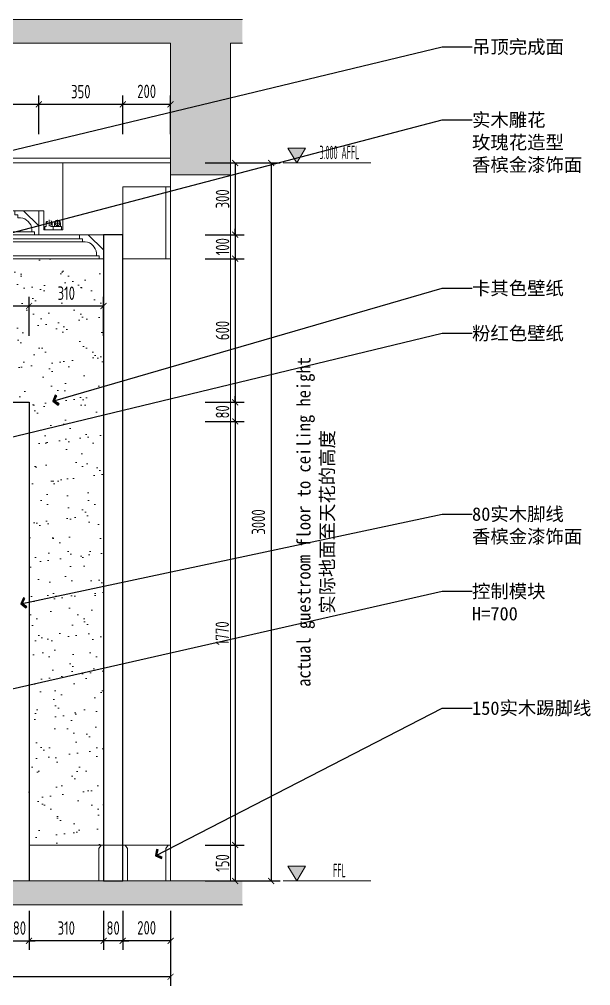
# Model space of a CAD drawing. Header units: millimetres. Extents: x 3162 to 221128, y -144913 to 11496.
# Drawn here: x 209014 to 211401, y -44399 to -40362 of the extents above; entities that cross this region are included whole.
import ezdxf
from ezdxf.enums import TextEntityAlignment as Align

# ---------------------------------------------------------------- set-up
doc = ezdxf.new("R2010")
doc.units = ezdxf.units.MM
doc.header["$LTSCALE"] = 10
doc.linetypes.add('ACAD_ISO03W100', pattern=[30, 12, -18])
doc.linetypes.add('DOTE', pattern=[61.468, 50.8, -5.08, 0.508, -5.08])
doc.layers.get('Defpoints').update_dxf_attribs({"color": 250})
for name, color, linetype, lineweight in [('Contour【轮廓线】', 94, 'Continuous', 0), ('Elevation【立面图库】', 150, 'Continuous', 0), ('FC-Hatch【平面填充】', 250, 'Continuous', 0), ('FC-Refe【标注引线】', 2, 'Continuous', 0), ('FF-Text【平面文字】', 2, 'Continuous', 0), ('Finish【完成面】', 2, 'Continuous', 0), ('Gray【中细线】', 8, 'Continuous', 0), ('RC-dimensions', 44, 'Continuous', 0), ('RC-Lamps【天花灯具】', 2, 'Continuous', 0), ('RC-Modelling【天花造型】', 30, 'Continuous', 0), ('Wall【立面墙】', 252, 'Continuous', 0)]:
    doc.layers.add(name, color=color, linetype=linetype, lineweight=lineweight)
doc.layers.add('WALL_NEW【新建墙体】', color=4, linetype='Continuous')
doc.styles.add('宋体', font='', dxfattribs={"width": 0.8})
doc.styles.add('尺寸标注', font='ARCHS.SHX', dxfattribs={"width": 0.8})
doc.styles.add('文字', font='')
doc.styles.add('标高', font='ARCHS.SHX', dxfattribs={"width": 0.5})
doc.styles.get('宋体').set_extended_font_data('SimSun')
doc.styles.get('文字').set_extended_font_data('SimSun')
doc.dimstyles.new('海龙1：25', dxfattribs={"dimscale": 25, "dimtxt": 2.25, "dimasz": 1, "dimexe": 1.5, "dimexo": 1, "dimgap": 1, "dimtad": 1, "dimdec": 0, "dimrnd": 5, "dimdsep": 46, "dimtxsty": '尺寸标注', "dimblk": 'ARCHTICK', "dimblk1": 'ARCHTICK', "dimblk2": 'ARCHTICK', "dimcen": 1, "dimclrd": 44, "dimclre": 44, "dimclrt": 2, "dimadec": 0, "dimazin": 0, "dimtfac": 1, "dimtdec": 0, "dimtix": 1, "dimtmove": 2, "dimatfit": 3, "dimldrblk": 'hl_arrow2', "dimfxl": 5, "dimfxlon": 1, "dimarcsym": 0})
pattern_1 = [(225, (110819.52, -929.584), (35.35534, -35.35534), []), (230, (110819.52, -929.584), (-71.726018, 6.275218), [7.5, -82.5]), (175, (110819.52, -929.58), (13.87511, -75.21923), [6, -66]), (280.4514, (110813.54, -929.06), (-57.85092, -68.94393), [6.374, -70.1142]), (226.1842, (110819.52, -949.58), (-106.724086, 16.55189), [11.25, -123.75]), (276.6356, (110810.63, -948.2), (-93.46626, -97.41178), [9.56105, -105.1713]), (171.1842, (110819.52, -949.58), (-93.46618, -97.41189), [9, -99]), (201, (110809.52, -944.584), (-59.690703, 40.261893), [7.5, -82.5]), (146, (110809.52, -944.58), (-24.33156, -72.515006), [6, -66]), (251.4514, (110804.546, -941.23), (-84.022234, -32.253037), [6.374, -70.1142]), (217.5, (110819.52, -929.584), (-1.2159855, -33.2893854), [0.5, -65.2, 0.5, -67, 0.5, -66.25]), (187.5, (110819.52, -929.584), (-26.306954, -39.441171), [0.5, -38.2, 0.5, -63.7, 0.5, -25.25]), (147.5, (110841.82, -929.584), (-53.3822436, 2.255487), [0.5, -25, 0.5, -78, 0.5, -103.5]), (137.5, (110851.82, -929.584), (-58.318617, -10.010498), [0.5, -32.5, 0.5, -51.8, 0.5, -73.5])]

# ---------------------------------------------------------------- blocks, each defined once
blk = doc.blocks.new('海龙工具_踢脚线')
blk.add_lwpolyline([(20, 0), (20, 90), (10, 100), (0, 100)])
blk = doc.blocks.new('_ArchTick')
at = {"color": 2, "linetype": 'ByBlock', "const_width": 0.15}
blk.add_lwpolyline([(-0.5, -0.5), (0.5, 0.5)], dxfattribs=at)
blk = doc.blocks.new('*D567')
at = {"layer": 'Defpoints', "color": 0, "transparency": 16777216}
for p in [(209766.4, -40961.6), (209766.4, -41261.6), (209916.4, -41261.6)]:
    blk.add_point(p, dxfattribs=at)
at = {"layer": 'RC-dimensions', "color": 44, "lineweight": -2, "transparency": 16777216}
for p, q in [((209791.4, -40961.6), (209953.9, -40961.6)), ((209916.4, -40961.6), (209916.4, -41261.6)), ((209791.4, -41261.6), (209953.9, -41261.6))]:
    blk.add_line(p, q, dxfattribs=at)
at = {"layer": 'RC-dimensions', "color": 44, "lineweight": -2, "transparency": 16777216, "xscale": 25, "yscale": 25, "zscale": 25}
for p, rotation in [((209916.4, -40961.6), 90), ((209916.4, -41261.6), 270)]:
    blk.add_blockref('_ArchTick', p, dxfattribs=dict(at, rotation=rotation))
at = {"layer": 'RC-dimensions', "color": 2, "transparency": 16777216, "insert": (209863.3, -41111.6), "char_height": 56.25, "attachment_point": 5, "rotation": 90, "style": '尺寸标注'}
blk.add_mtext('300', dxfattribs=at)
blk = doc.blocks.new('hl_arrow2')
at = {"color": 2}
blk.add_line((-0.22, 0), (-1, 0), dxfattribs=at)
blk.add_lwpolyline([(-0.22, 0), (-0.86, -0.69), (-0.65, -0.86), (0, 0), (-0.65, 0.86), (-0.86, 0.69)], close=True, dxfattribs=at)
for points in [[(-0.86, 0.69), (-0.65, 0.86), (-0.22, 0), (0, 0)], [(-0.86, -0.69), (-0.65, -0.86), (-0.22, 0), (0, 0)]]:
    blk.add_solid(points, dxfattribs=at)
blk = doc.blocks.new('*D568')
at = {"layer": 'Defpoints', "color": 0, "transparency": 16777216}
for p in [(209766.4, -43811.6), (209766.4, -43961.6), (209916.4, -43961.6)]:
    blk.add_point(p, dxfattribs=at)
at = {"layer": 'RC-dimensions', "color": 44, "lineweight": -2, "transparency": 16777216}
for p, q in [((209791.4, -43811.6), (209953.9, -43811.6)), ((209916.4, -43811.6), (209916.4, -43961.6)), ((209791.4, -43961.6), (209953.9, -43961.6))]:
    blk.add_line(p, q, dxfattribs=at)
at = {"layer": 'RC-dimensions', "color": 44, "lineweight": -2, "transparency": 16777216, "xscale": 25, "yscale": 25, "zscale": 25}
for p, rotation in [((209916.4, -43811.6), 90), ((209916.4, -43961.6), 270)]:
    blk.add_blockref('_ArchTick', p, dxfattribs=dict(at, rotation=rotation))
at = {"layer": 'RC-dimensions', "color": 2, "transparency": 16777216, "insert": (209863.3, -43886.6), "char_height": 56.25, "attachment_point": 5, "rotation": 90, "style": '尺寸标注'}
blk.add_mtext('150', dxfattribs=at)
blk = doc.blocks.new('*D569')
at = {"layer": 'Defpoints', "color": 0, "transparency": 16777216}
for p in [(209766.4, -40961.6), (209766.4, -43961.6), (210066.4, -43961.6)]:
    blk.add_point(p, dxfattribs=at)
at = {"layer": 'RC-dimensions', "color": 44, "lineweight": -2, "transparency": 16777216}
for p, q in [((209941.4, -40961.6), (210103.9, -40961.6)), ((210066.4, -40961.6), (210066.4, -43961.6)), ((209941.4, -43961.6), (210103.9, -43961.6))]:
    blk.add_line(p, q, dxfattribs=at)
at = {"layer": 'RC-dimensions', "color": 44, "lineweight": -2, "transparency": 16777216, "xscale": 25, "yscale": 25, "zscale": 25}
for p, rotation in [((210066.4, -40961.6), 90), ((210066.4, -43961.6), 270)]:
    blk.add_blockref('_ArchTick', p, dxfattribs=dict(at, rotation=rotation))
at = {"layer": 'RC-dimensions', "color": 2, "transparency": 16777216, "insert": (210013.3, -42461.6), "char_height": 56.25, "attachment_point": 5, "rotation": 90, "style": '尺寸标注'}
blk.add_mtext('3000', dxfattribs=at)
blk = doc.blocks.new('海龍_立面标识')
at = {"style": '宋体', "width": 0.9, "flags": 8}
blk.add_attdef('FLOOR_HEIGHT', text='', height=2.25, rotation=90, dxfattribs=at).set_placement((0, 0), align=Align.CENTER)
at = {"style": '宋体', "flags": 8}
blk.add_attdef('HEIGHT', text='', height=2.25, rotation=90, dxfattribs=at).set_placement((-3.5, 0), align=Align.CENTER)
blk = doc.blocks.new('hl_Elevation-A2')
blk.add_hatch(color=150).paths.add_polyline_path([(3.74, 2.47), (2.27, 0), (0.8, 2.47)])
at = {"color": 150}
blk.add_line((0, 0), (14.67, 0), dxfattribs=at)
blk.add_lwpolyline([(3.74, 2.47), (2.27, 0), (0.8, 2.47)], close=True, dxfattribs=at)
at = {"color": 2, "style": '标高', "width": 0.8, "flags": 8}
blk.add_attdef('HEIGHT', text='', height=2.25, dxfattribs=at).set_placement((9.42, 1.75), align=Align.MIDDLE_CENTER)
blk = doc.blocks.new('*D570')
at = {"layer": 'Defpoints', "color": 0, "transparency": 16777216}
for p in [(209446.4, -44061.6), (209646.4, -44061.6), (209446.4, -44211.6)]:
    blk.add_point(p, dxfattribs=at)
at = {"layer": 'RC-dimensions', "color": 44, "lineweight": -2, "transparency": 16777216}
for p, q in [((209446.4, -44086.6), (209446.4, -44249.1)), ((209646.4, -44086.6), (209646.4, -44249.1)), ((209646.4, -44211.6), (209446.4, -44211.6))]:
    blk.add_line(p, q, dxfattribs=at)
at = {"layer": 'RC-dimensions', "color": 44, "lineweight": -2, "transparency": 16777216, "xscale": 25, "yscale": 25, "zscale": 25, "rotation": 180}
blk.add_blockref('_ArchTick', (209446.4, -44211.6), dxfattribs=at)
at = {"layer": 'RC-dimensions', "color": 44, "lineweight": -2, "transparency": 16777216, "xscale": 25, "yscale": 25, "zscale": 25}
blk.add_blockref('_ArchTick', (209646.4, -44211.6), dxfattribs=at)
at = {"layer": 'RC-dimensions', "color": 2, "transparency": 16777216, "insert": (209546.4, -44157.3), "char_height": 56.25, "attachment_point": 5, "style": '尺寸标注'}
blk.add_mtext('200', dxfattribs=at)
blk = doc.blocks.new('*D571')
at = {"layer": 'Defpoints', "color": 0, "transparency": 16777216}
for p in [(205096.4, -44061.6), (209646.4, -44061.6), (205096.4, -44361.6)]:
    blk.add_point(p, dxfattribs=at)
at = {"layer": 'RC-dimensions', "color": 44, "lineweight": -2, "transparency": 16777216}
for p, q in [((205096.4, -44236.6), (205096.4, -44399.1)), ((209646.4, -44236.6), (209646.4, -44399.1)), ((209646.4, -44361.6), (205096.4, -44361.6))]:
    blk.add_line(p, q, dxfattribs=at)
at = {"layer": 'RC-dimensions', "color": 44, "lineweight": -2, "transparency": 16777216, "xscale": 25, "yscale": 25, "zscale": 25, "rotation": 180}
blk.add_blockref('_ArchTick', (205096.4, -44361.6), dxfattribs=at)
at = {"layer": 'RC-dimensions', "color": 44, "lineweight": -2, "transparency": 16777216, "xscale": 25, "yscale": 25, "zscale": 25}
blk.add_blockref('_ArchTick', (209646.4, -44361.6), dxfattribs=at)
at = {"layer": 'RC-dimensions', "color": 2, "transparency": 16777216, "insert": (207371.4, -44306.1), "char_height": 56.25, "attachment_point": 5, "style": '尺寸标注'}
blk.add_mtext('4550', dxfattribs=at)
blk = doc.blocks.new('海龙_05142971')
at = {"layer": 'Contour【轮廓线】', "color": 8}
blk.add_lwpolyline([(2096, -27), (2096, -38), (2108, -38), (2108, -50), (2126, -50), (2126, -13), (2062, 50), (2026, 50), (2026, 33), (2038, 33), (2038, 21), (2049, 21, -0.370903), (2096, -27)], format="xyb", dxfattribs=at)
at = {"layer": 'RC-Modelling【天花造型】', "color": 8}
for p, q in [((2038, 21), (-2056, 21)), ((2026, 33), (-2044, 33)), ((-2114, -38), (2096, -38))]:
    blk.add_line(p, q, dxfattribs=at)
at = {"layer": 'RC-Modelling【天花造型】'}
blk.add_line((-2126, -50), (2108, -50), dxfattribs=at)
blk = doc.blocks.new('海龙工具_暗藏灯')
at = {"color": 8, "linetype": 'DOTE', "ltscale": 4.56}
for p, q in [((0, 41.7), (0, 15.3)), ((-13.2, 28.5), (13.2, 28.5))]:
    blk.add_line(p, q, dxfattribs=at)
at = {"ltscale": 100}
blk.add_lwpolyline([(-12.5, 13.9), (-12.5, 28.5, -1), (12.5, 28.5), (12.5, 13.9)], format="xyb", dxfattribs=at)
blk.add_lwpolyline([(-17.4, 13.9), (-17.4, 0), (17.4, 0), (17.4, 13.9)], close=True, dxfattribs=at)
blk.add_circle((0, 28.5), 10.4, dxfattribs=at)
blk = doc.blocks.new('海龙工具_暗藏灯[虚]')
at = {"color": 8, "linetype": 'DOTE', "ltscale": 4.56}
for p, q in [((0, 41.7), (0, 15.3)), ((-13.2, 28.5), (13.2, 28.5))]:
    blk.add_line(p, q, dxfattribs=at)
at = {"color": 8, "linetype": 'ACAD_ISO03W100', "ltscale": 0.1}
blk.add_lwpolyline([(-12.5, 13.9), (-12.5, 28.5, -1), (12.5, 28.5), (12.5, 13.9)], format="xyb", dxfattribs=at)
blk.add_lwpolyline([(-17.4, 13.9), (-17.4, 0), (17.4, 0), (17.4, 13.9)], close=True, dxfattribs=at)
blk.add_circle((0, 28.5), 10.4, dxfattribs=at)
blk = doc.blocks.new('D_暗藏灯管')
for name, p in [('海龙工具_暗藏灯[虚]', (-17.4, 0)), ('海龙工具_暗藏灯', (17.4, 0))]:
    blk.add_blockref(name, p)
blk = doc.blocks.new('*D699')
at = {"layer": 'Defpoints', "color": 0, "transparency": 16777216}
for p in [(209446.4, -40716.8), (209446.4, -40866.8), (209646.4, -40866.8)]:
    blk.add_point(p, dxfattribs=at)
at = {"layer": 'RC-dimensions', "color": 44, "lineweight": -2, "transparency": 16777216}
for p, q in [((209446.4, -40841.8), (209446.4, -40679.3)), ((209646.4, -40841.8), (209646.4, -40679.3)), ((209646.4, -40716.8), (209446.4, -40716.8))]:
    blk.add_line(p, q, dxfattribs=at)
at = {"layer": 'RC-dimensions', "color": 44, "lineweight": -2, "transparency": 16777216, "xscale": 25, "yscale": 25, "zscale": 25, "rotation": 180}
blk.add_blockref('_ArchTick', (209446.4, -40716.8), dxfattribs=at)
at = {"layer": 'RC-dimensions', "color": 44, "lineweight": -2, "transparency": 16777216, "xscale": 25, "yscale": 25, "zscale": 25}
blk.add_blockref('_ArchTick', (209646.4, -40716.8), dxfattribs=at)
at = {"layer": 'RC-dimensions', "color": 2, "transparency": 16777216, "insert": (209546.4, -40662.5), "char_height": 56.25, "attachment_point": 5, "style": '尺寸标注'}
blk.add_mtext('200', dxfattribs=at)
blk = doc.blocks.new('*D700')
at = {"layer": 'Defpoints', "color": 0, "transparency": 16777216}
for p in [(209096.4, -40716.8), (209096.4, -40866.8), (209446.4, -40866.8)]:
    blk.add_point(p, dxfattribs=at)
at = {"layer": 'RC-dimensions', "color": 44, "lineweight": -2, "transparency": 16777216}
for p, q in [((209096.4, -40841.8), (209096.4, -40679.3)), ((209446.4, -40841.8), (209446.4, -40679.3)), ((209446.4, -40716.8), (209096.4, -40716.8))]:
    blk.add_line(p, q, dxfattribs=at)
at = {"layer": 'RC-dimensions', "color": 44, "lineweight": -2, "transparency": 16777216, "xscale": 25, "yscale": 25, "zscale": 25, "rotation": 180}
blk.add_blockref('_ArchTick', (209096.4, -40716.8), dxfattribs=at)
at = {"layer": 'RC-dimensions', "color": 44, "lineweight": -2, "transparency": 16777216, "xscale": 25, "yscale": 25, "zscale": 25}
blk.add_blockref('_ArchTick', (209446.4, -40716.8), dxfattribs=at)
at = {"layer": 'RC-dimensions', "color": 2, "transparency": 16777216, "insert": (209271.4, -40663.7), "char_height": 56.25, "attachment_point": 5, "style": '尺寸标注'}
blk.add_mtext('350', dxfattribs=at)
blk = doc.blocks.new('*D701')
at = {"layer": 'Defpoints', "color": 0, "transparency": 16777216}
for p in [(208796.4, -40716.8), (208796.4, -40866.8), (209096.4, -40866.8)]:
    blk.add_point(p, dxfattribs=at)
at = {"layer": 'RC-dimensions', "color": 44, "lineweight": -2, "transparency": 16777216}
for p, q in [((208796.4, -40841.8), (208796.4, -40679.3)), ((209096.4, -40841.8), (209096.4, -40679.3)), ((209096.4, -40716.8), (208796.4, -40716.8))]:
    blk.add_line(p, q, dxfattribs=at)
at = {"layer": 'RC-dimensions', "color": 44, "lineweight": -2, "transparency": 16777216, "xscale": 25, "yscale": 25, "zscale": 25, "rotation": 180}
blk.add_blockref('_ArchTick', (208796.4, -40716.8), dxfattribs=at)
at = {"layer": 'RC-dimensions', "color": 44, "lineweight": -2, "transparency": 16777216, "xscale": 25, "yscale": 25, "zscale": 25}
blk.add_blockref('_ArchTick', (209096.4, -40716.8), dxfattribs=at)
at = {"layer": 'RC-dimensions', "color": 2, "transparency": 16777216, "insert": (208946.4, -40663.7), "char_height": 56.25, "attachment_point": 5, "style": '尺寸标注'}
blk.add_mtext('300', dxfattribs=at)
blk = doc.blocks.new('*D707')
at = {"layer": 'Defpoints', "color": 0, "transparency": 16777216}
for p in [(209055.1, -44061.6), (209366.4, -44061.6), (209055.1, -44211.6)]:
    blk.add_point(p, dxfattribs=at)
at = {"layer": 'RC-dimensions', "color": 44, "lineweight": -2, "transparency": 16777216}
for p, q in [((209055.1, -44086.6), (209055.1, -44249.1)), ((209366.4, -44086.6), (209366.4, -44249.1)), ((209366.4, -44211.6), (209055.1, -44211.6))]:
    blk.add_line(p, q, dxfattribs=at)
at = {"layer": 'RC-dimensions', "color": 44, "lineweight": -2, "transparency": 16777216, "xscale": 25, "yscale": 25, "zscale": 25, "rotation": 180}
blk.add_blockref('_ArchTick', (209055.1, -44211.6), dxfattribs=at)
at = {"layer": 'RC-dimensions', "color": 44, "lineweight": -2, "transparency": 16777216, "xscale": 25, "yscale": 25, "zscale": 25}
blk.add_blockref('_ArchTick', (209366.4, -44211.6), dxfattribs=at)
at = {"layer": 'RC-dimensions', "color": 2, "transparency": 16777216, "insert": (209210.7, -44158.4), "char_height": 56.25, "attachment_point": 5, "style": '尺寸标注'}
blk.add_mtext('310', dxfattribs=at)
blk = doc.blocks.new('*D708')
at = {"layer": 'Defpoints', "color": 0, "transparency": 16777216}
for p in [(209366.4, -44061.6), (209446.4, -44061.6), (209366.4, -44211.6)]:
    blk.add_point(p, dxfattribs=at)
at = {"layer": 'RC-dimensions', "color": 44, "lineweight": -2, "transparency": 16777216}
for p, q in [((209366.4, -44086.6), (209366.4, -44249.1)), ((209446.4, -44086.6), (209446.4, -44249.1)), ((209366.4, -44211.6), (209341.4, -44211.6)), ((209446.4, -44211.6), (209366.4, -44211.6)), ((209446.4, -44211.6), (209471.4, -44211.6))]:
    blk.add_line(p, q, dxfattribs=at)
at = {"layer": 'RC-dimensions', "color": 44, "lineweight": -2, "transparency": 16777216, "xscale": 25, "yscale": 25, "zscale": 25}
blk.add_blockref('_ArchTick', (209366.4, -44211.6), dxfattribs=at)
at = {"layer": 'RC-dimensions', "color": 44, "lineweight": -2, "transparency": 16777216, "xscale": 25, "yscale": 25, "zscale": 25, "rotation": 180}
blk.add_blockref('_ArchTick', (209446.4, -44211.6), dxfattribs=at)
at = {"layer": 'RC-dimensions', "color": 2, "transparency": 16777216, "insert": (209406.4, -44158.4), "char_height": 56.25, "attachment_point": 5, "style": '尺寸标注'}
blk.add_mtext('80', dxfattribs=at)
blk = doc.blocks.new('*D710')
at = {"layer": 'Defpoints', "color": 0, "transparency": 16777216}
for p in [(208975.1, -44061.6), (209055.1, -44061.6), (209055.1, -44211.6)]:
    blk.add_point(p, dxfattribs=at)
at = {"layer": 'RC-dimensions', "color": 44, "lineweight": -2, "transparency": 16777216}
for p, q in [((208975.1, -44086.6), (208975.1, -44249.1)), ((209055.1, -44086.6), (209055.1, -44249.1)), ((208975.1, -44211.6), (208950.1, -44211.6)), ((208975.1, -44211.6), (209055.1, -44211.6)), ((209055.1, -44211.6), (209080.1, -44211.6))]:
    blk.add_line(p, q, dxfattribs=at)
at = {"layer": 'RC-dimensions', "color": 44, "lineweight": -2, "transparency": 16777216, "xscale": 25, "yscale": 25, "zscale": 25}
blk.add_blockref('_ArchTick', (208975.1, -44211.6), dxfattribs=at)
at = {"layer": 'RC-dimensions', "color": 44, "lineweight": -2, "transparency": 16777216, "xscale": 25, "yscale": 25, "zscale": 25, "rotation": 180}
blk.add_blockref('_ArchTick', (209055.1, -44211.6), dxfattribs=at)
at = {"layer": 'RC-dimensions', "color": 2, "transparency": 16777216, "insert": (209015.1, -44158.4), "char_height": 56.25, "attachment_point": 5, "style": '尺寸标注'}
blk.add_mtext('80', dxfattribs=at)
blk = doc.blocks.new('*D713')
at = {"layer": 'Defpoints', "color": 0, "transparency": 16777216}
for p in [(209055.1, -41559), (207781.4, -41709), (209055.1, -41709)]:
    blk.add_point(p, dxfattribs=at)
at = {"layer": 'RC-dimensions', "color": 44, "lineweight": -2, "transparency": 16777216}
for p, q in [((207781.4, -41684), (207781.4, -41521.5)), ((209055.1, -41684), (209055.1, -41521.5)), ((207781.4, -41559), (209055.1, -41559))]:
    blk.add_line(p, q, dxfattribs=at)
at = {"layer": 'RC-dimensions', "color": 44, "lineweight": -2, "transparency": 16777216, "xscale": 25, "yscale": 25, "zscale": 25, "rotation": 180}
blk.add_blockref('_ArchTick', (207781.4, -41559), dxfattribs=at)
at = {"layer": 'RC-dimensions', "color": 44, "lineweight": -2, "transparency": 16777216, "xscale": 25, "yscale": 25, "zscale": 25}
blk.add_blockref('_ArchTick', (209055.1, -41559), dxfattribs=at)
at = {"layer": 'RC-dimensions', "color": 2, "transparency": 16777216, "insert": (208418.2, -41503.5), "char_height": 56.25, "attachment_point": 5, "style": '尺寸标注'}
blk.add_mtext('1275', dxfattribs=at)
blk = doc.blocks.new('*D714')
at = {"layer": 'Defpoints', "color": 0, "transparency": 16777216}
for p in [(209366.4, -41559), (209055.1, -41709), (209366.4, -41709)]:
    blk.add_point(p, dxfattribs=at)
at = {"layer": 'RC-dimensions', "color": 44, "lineweight": -2, "transparency": 16777216}
for p, q in [((209055.1, -41684), (209055.1, -41521.5)), ((209366.4, -41684), (209366.4, -41521.5)), ((209055.1, -41559), (209366.4, -41559))]:
    blk.add_line(p, q, dxfattribs=at)
at = {"layer": 'RC-dimensions', "color": 44, "lineweight": -2, "transparency": 16777216, "xscale": 25, "yscale": 25, "zscale": 25, "rotation": 180}
blk.add_blockref('_ArchTick', (209055.1, -41559), dxfattribs=at)
at = {"layer": 'RC-dimensions', "color": 44, "lineweight": -2, "transparency": 16777216, "xscale": 25, "yscale": 25, "zscale": 25}
blk.add_blockref('_ArchTick', (209366.4, -41559), dxfattribs=at)
at = {"layer": 'RC-dimensions', "color": 2, "transparency": 16777216, "insert": (209210.7, -41505.9), "char_height": 56.25, "attachment_point": 5, "style": '尺寸标注'}
blk.add_mtext('310', dxfattribs=at)
blk = doc.blocks.new('*D721')
at = {"layer": 'Defpoints', "color": 0, "transparency": 16777216}
for p in [(209766.4, -41361.6), (209766.4, -41961.6), (209916.4, -41961.6)]:
    blk.add_point(p, dxfattribs=at)
at = {"layer": 'RC-dimensions', "color": 44, "lineweight": -2, "transparency": 16777216}
for p, q in [((209791.4, -41361.6), (209953.9, -41361.6)), ((209916.4, -41361.6), (209916.4, -41961.6)), ((209791.4, -41961.6), (209953.9, -41961.6))]:
    blk.add_line(p, q, dxfattribs=at)
at = {"layer": 'RC-dimensions', "color": 44, "lineweight": -2, "transparency": 16777216, "xscale": 25, "yscale": 25, "zscale": 25}
for p, rotation in [((209916.4, -41361.6), 90), ((209916.4, -41961.6), 270)]:
    blk.add_blockref('_ArchTick', p, dxfattribs=dict(at, rotation=rotation))
at = {"layer": 'RC-dimensions', "color": 2, "transparency": 16777216, "insert": (209863.3, -41661.6), "char_height": 56.25, "attachment_point": 5, "rotation": 90, "style": '尺寸标注'}
blk.add_mtext('600', dxfattribs=at)
blk = doc.blocks.new('*D722')
at = {"layer": 'Defpoints', "color": 0, "transparency": 16777216}
for p in [(209766.4, -41261.6), (209766.4, -41361.6), (209916.4, -41361.6)]:
    blk.add_point(p, dxfattribs=at)
at = {"layer": 'RC-dimensions', "color": 44, "lineweight": -2, "transparency": 16777216}
for p, q in [((209791.4, -41261.6), (209953.9, -41261.6)), ((209916.4, -41261.6), (209916.4, -41236.6)), ((209916.4, -41261.6), (209916.4, -41361.6)), ((209791.4, -41361.6), (209953.9, -41361.6)), ((209916.4, -41361.6), (209916.4, -41386.6))]:
    blk.add_line(p, q, dxfattribs=at)
at = {"layer": 'RC-dimensions', "color": 44, "lineweight": -2, "transparency": 16777216, "xscale": 25, "yscale": 25, "zscale": 25}
for p, rotation in [((209916.4, -41261.6), 270), ((209916.4, -41361.6), 90)]:
    blk.add_blockref('_ArchTick', p, dxfattribs=dict(at, rotation=rotation))
at = {"layer": 'RC-dimensions', "color": 2, "transparency": 16777216, "insert": (209863.3, -41311.6), "char_height": 56.25, "attachment_point": 5, "rotation": 90, "style": '尺寸标注'}
blk.add_mtext('100', dxfattribs=at)
blk = doc.blocks.new('*D723')
at = {"layer": 'Defpoints', "color": 0, "transparency": 16777216}
for p in [(209766.4, -41961.6), (209766.4, -42041.6), (209916.4, -42041.6)]:
    blk.add_point(p, dxfattribs=at)
at = {"layer": 'RC-dimensions', "color": 44, "lineweight": -2, "transparency": 16777216}
for p, q in [((209916.4, -41961.6), (209916.4, -41936.6)), ((209791.4, -41961.6), (209953.9, -41961.6)), ((209916.4, -41961.6), (209916.4, -42041.6)), ((209791.4, -42041.6), (209953.9, -42041.6)), ((209916.4, -42041.6), (209916.4, -42066.6))]:
    blk.add_line(p, q, dxfattribs=at)
at = {"layer": 'RC-dimensions', "color": 44, "lineweight": -2, "transparency": 16777216, "xscale": 25, "yscale": 25, "zscale": 25}
for p, rotation in [((209916.4, -41961.6), 270), ((209916.4, -42041.6), 90)]:
    blk.add_blockref('_ArchTick', p, dxfattribs=dict(at, rotation=rotation))
at = {"layer": 'RC-dimensions', "color": 2, "transparency": 16777216, "insert": (209863.3, -42001.6), "char_height": 56.25, "attachment_point": 5, "rotation": 90, "style": '尺寸标注'}
blk.add_mtext('80', dxfattribs=at)
blk = doc.blocks.new('*D724')
at = {"layer": 'Defpoints', "color": 0, "transparency": 16777216}
for p in [(209766.4, -42041.6), (209766.4, -43811.6), (209916.4, -43811.6)]:
    blk.add_point(p, dxfattribs=at)
at = {"layer": 'RC-dimensions', "color": 44, "lineweight": -2, "transparency": 16777216}
for p, q in [((209791.4, -42041.6), (209953.9, -42041.6)), ((209916.4, -42041.6), (209916.4, -43811.6)), ((209791.4, -43811.6), (209953.9, -43811.6))]:
    blk.add_line(p, q, dxfattribs=at)
at = {"layer": 'RC-dimensions', "color": 44, "lineweight": -2, "transparency": 16777216, "xscale": 25, "yscale": 25, "zscale": 25}
for p, rotation in [((209916.4, -42041.6), 90), ((209916.4, -43811.6), 270)]:
    blk.add_blockref('_ArchTick', p, dxfattribs=dict(at, rotation=rotation))
at = {"layer": 'RC-dimensions', "color": 2, "transparency": 16777216, "insert": (209862.1, -42926.6), "char_height": 56.25, "attachment_point": 5, "rotation": 90, "style": '尺寸标注'}
blk.add_mtext('1770', dxfattribs=at)

msp = doc.modelspace()

# ---------------------------------------------------------------- hatches: boundary and pattern name
at = {"layer": 'FC-Hatch【平面填充】'}
h = msp.add_hatch(dxfattribs=at)
h.set_pattern_fill('钢筋混凝土', color=256, scale=50, angle=180, style=0, pattern_type=2)
h.set_pattern_definition(pattern_1)
h.paths.add_polyline_path([(204886.4, -40361.6), (209946.4, -40361.6), (209946.4, -40461.6), (209896.4, -40461.6), (209896.4, -41011.6), (209646.4, -41011.6), (209646.4, -40461.6), (205136.4, -40461.6), (205136.4, -41011.6), (204936.4, -41011.6), (204936.4, -40461.6), (204886.4, -40461.6)])
h = msp.add_hatch(dxfattribs=at)
h.set_pattern_fill('AR-SAND', color=256, scale=2.5, style=0)
h.set_pattern_definition([(37.5, (205096.4, -43811.57), (-4, 122.3533), [0, -96.52, 0, -107.95, 0, -103.1875]), (7.5, (205096.4, -43811.57), (112.381, 179.2063), [0, -52.07, 0, -86.995, 0, -33.3375]), (327.5, (205018.3, -43811.57), (197.748, 0.3593), [0, -31.75, 0, -114.3, 0, -149.225]), (317.5, (205018.3, -43811.57), (190.889, 55.7323), [0, -15.875, 0, -74.93, 0, -85.725])])
edge = h.paths.add_edge_path()
edge.add_ellipse((207231.4, -41766.6), major_axis=(-200, 0), ratio=0.5, start_angle=169.6799, end_angle=370.3201, ccw=False)
edge.add_arc((207231.4, -42617.8), 856.2, 50.0338, 76.7148, ccw=False)
edge.add_line((207781.4, -41961.6), (209055.1, -41961.6))
edge.add_line((209055.1, -41961.6), (209055.1, -43811.6))
edge.add_line((209055.1, -43811.6), (209366.4, -43811.6))
edge.add_line((209366.4, -43811.6), (209366.4, -41361.6))
edge.add_line((209366.4, -41361.6), (209348.4, -41361.6))
edge.add_line((209348.4, -41361.6), (205114.4, -41361.6))
edge.add_line((205114.4, -41361.6), (205096.4, -41361.6))
edge.add_line((205096.4, -41361.6), (205096.4, -43811.6))
edge.add_line((205096.4, -43811.6), (205106.4, -43811.6))
edge.add_line((205106.4, -43811.6), (205407.7, -43811.6))
edge.add_line((205407.7, -43811.6), (205407.7, -41961.6))
edge.add_line((205407.7, -41961.6), (206681.4, -41961.6))
edge.add_arc((207231.4, -42617.8), 856.2, 103.2852, 129.9662, ccw=False)
h.paths.add_polyline_path([(205185.5, -41548.1), (205318.6, -41548.1), (205318.6, -41463.7), (205185.5, -41463.7)], flags=24)
h.paths.add_polyline_path([(207155.5, -41548.1), (207307.3, -41548.1), (207307.3, -41463.7), (207155.5, -41463.7)], flags=24)
h.paths.add_polyline_path([(208332.9, -41548.1), (208503.6, -41548.1), (208503.6, -41459), (208332.9, -41459)], flags=24)
h.paths.add_polyline_path([(209144.2, -41548.1), (209277.3, -41548.1), (209277.3, -41463.7), (209144.2, -41463.7)], flags=24)
h.paths.add_polyline_path([(205959.2, -41548.1), (206129.9, -41548.1), (206129.9, -41459), (205959.2, -41459)], flags=24)
h.paths.add_polyline_path([(206371.5, -41938.4), (206371.5, -41784.7), (206284.8, -41784.7), (206284.8, -41938.4)], flags=24)
h = msp.add_hatch(dxfattribs=at)
h.set_pattern_fill('钢筋混凝土', color=256, scale=50, angle=180, style=0, pattern_type=2)
h.set_pattern_definition(pattern_1)
h.paths.add_polyline_path([(204926.4, -44061.6), (204926.4, -43961.6), (209946.4, -43961.6), (209946.4, -44061.6)])

# ---------------------------------------------------------------- linework, layer by layer
at = {"layer": 'Contour【轮廓线】'}
msp.add_line((209055.1, -43811.6), (209646.4, -43811.6), dxfattribs=at)
at = {"layer": 'Contour【轮廓线】', "color": 8}
for points in [[(209066.4, -41238.6), (209066.4, -41249.6), (209078.4, -41249.6), (209078.4, -41261.6), (209096.4, -41261.6), (209096.4, -41224.6), (209032.4, -41161.6), (208996.4, -41161.6), (208996.4, -41178.6), (209008.4, -41178.6), (209008.4, -41190.6), (209019.4, -41190.6, -0.370903), (209066.4, -41238.6)], [(209336.4, -41338.6), (209336.4, -41349.6), (209348.4, -41349.6), (209348.4, -41361.6), (209366.4, -41361.6), (209366.4, -41324.6), (209302.4, -41261.6), (209266.4, -41261.6), (209266.4, -41278.6), (209278.4, -41278.6), (209278.4, -41290.6), (209289.4, -41290.6, -0.370903), (209336.4, -41338.6)]]:
    msp.add_lwpolyline(points, format="xyb", dxfattribs=at)
at = {"layer": 'Finish【完成面】'}
for p, q in [((209646.4, -40961.6), (205096.4, -40961.6)), ((209646.4, -40961.6), (209646.4, -43961.6)), ((205096.4, -43961.6), (209646.4, -43961.6))]:
    msp.add_line(p, q, dxfattribs=at)
at = {"layer": 'Gray【中细线】'}
msp.add_line((209646.4, -40941.6), (205096.4, -40941.6), dxfattribs=at)
at = {"layer": 'RC-Modelling【天花造型】'}
for p, q in [((205426.4, -41161.6), (209116.4, -41161.6)), ((209096.4, -41261.6), (205446.4, -41261.6)), ((209646.4, -41361.6), (209446.4, -41361.6))]:
    msp.add_line(p, q, dxfattribs=at)
at = {"layer": 'RC-Modelling【天花造型】', "color": 8}
msp.add_line((209066.4, -41249.6), (205476.4, -41249.6), dxfattribs=at)
at = {"layer": 'RC-Modelling【天花造型】'}
msp.add_lwpolyline([(209646.4, -41061.6), (209446.4, -41061.6), (209446.4, -41261.6), (209096.4, -41261.6), (209096.4, -41161.6), (209116.4, -41161.6), (209116.4, -41241.6), (209196.4, -41241.6), (209196.4, -40961.6), (207371.4, -40961.6)], dxfattribs=at)
msp.add_lwpolyline([(209646.4, -41061.6), (209626.4, -41061.6), (209626.4, -41361.6), (209646.4, -41361.6)], close=True, dxfattribs=at)
at = {"layer": 'WALL_NEW【新建墙体】'}
msp.add_lwpolyline([(209446.4, -41261.6), (209366.4, -41261.6), (209366.4, -43961.6), (209446.4, -43961.6)], close=True, dxfattribs=at)
msp.add_lwpolyline([(205407.7, -43961.6), (205407.7, -41961.6), (206681.4, -41961.6, -0.363636), (207781.4, -41961.6), (209055.1, -41961.6), (209055.1, -43961.6)], format="xyb", dxfattribs=at)
at = {"layer": 'Wall【立面墙】'}
msp.add_line((209946.4, -40361.6), (204886.4, -40361.6), dxfattribs=at)
msp.add_lwpolyline([(209946.4, -40461.6), (209896.4, -40461.6), (209896.4, -41011.6), (209646.4, -41011.6), (209646.4, -40461.6), (205136.4, -40461.6), (205136.4, -41011.6), (204936.4, -41011.6), (204936.4, -40461.6), (204886.4, -40461.6)], dxfattribs=at)
for points in [[(209646.4, -43961.6), (209646.4, -41011.6), (209896.4, -41011.6), (209896.4, -43961.6)], [(204926.4, -43961.6), (204926.4, -43961.6), (209946.4, -43961.6), (209946.4, -43961.6)], [(204926.4, -44061.6), (204926.4, -44061.6), (209946.4, -44061.6), (209946.4, -44061.6)]]:
    msp.add_lwpolyline(points, close=True, dxfattribs=at)

# ---------------------------------------------------------------- block references
at = {"layer": 'Contour【轮廓线】', "xscale": -1, "yscale": 1.5}
for p in [(209366.4, -43961.6), (209646.4, -43961.6)]:
    msp.add_blockref('海龙工具_踢脚线', p, dxfattribs=at)
at = {"layer": 'Contour【轮廓线】', "yscale": 1.5}
msp.add_blockref('海龙工具_踢脚线', (209446.4, -43961.6), dxfattribs=at)
at = {"layer": 'Elevation【立面图库】'}
ref = msp.add_blockref('hl_Elevation-A2', (210116.4, -40961.6), dxfattribs=dict(at, xscale=25, yscale=25, zscale=25))
ref.add_attrib('HEIGHT', '3.000 AFFL', dxfattribs={"layer": '0', "color": 2, "height": 56.25, "style": '标高', "width": 0.5}).set_placement((210351.9, -40917.8), align=Align.MIDDLE_CENTER)
ref = msp.add_blockref('hl_Elevation-A2', (210116.4, -43961.6), dxfattribs=dict(at, xscale=25, yscale=25, zscale=25))
ref.add_attrib('HEIGHT', 'FFL', dxfattribs={"layer": '0', "color": 2, "height": 56.25, "style": '标高', "width": 0.5}).set_placement((210351.9, -43917.8), align=Align.MIDDLE_CENTER)
at = {"layer": 'FF-Text【平面文字】'}
ref = msp.add_blockref('海龍_立面标识', (210185.2, -42461.6), dxfattribs=dict(at, xscale=-25, yscale=25, zscale=25))
ref.add_attrib('FLOOR_HEIGHT', 'actual guestroom floor to ceiling height', dxfattribs={"layer": '0', "height": 56.25, "rotation": 90, "style": '宋体', "width": 0.9}).set_placement((210230.8, -42461.6), align=Align.CENTER)
ref.add_attrib('HEIGHT', '实际地面至天花的高度', dxfattribs={"layer": '0', "height": 56.25, "rotation": 90, "style": '宋体'}).set_placement((210328.9, -42461.6), align=Align.CENTER)
at = {"layer": 'RC-Lamps【天花灯具】'}
msp.add_blockref('D_暗藏灯管', (209156.4, -41241.6), dxfattribs=at)
at = {"layer": 'RC-Modelling【天花造型】', "xscale": -1}
msp.add_blockref('海龙_05142971', (207222.4, -41311.6), dxfattribs=at)

# ---------------------------------------------------------------- texts
at = {"layer": 'FF-Text【平面文字】', "char_height": 56.25, "attachment_point": 1, "style": '文字'}
for s, insert in [('吊顶完成面', (210905.6, -40448.6)), ('实木雕花\\P玫瑰花造型\\P香槟金漆饰面', (210905.6, -40753.6)), ('卡其色壁纸', (210905.6, -41457)), ('粉红色壁纸', (210905.6, -41645.2)), ('80实木脚线\\P香槟金漆饰面', (210905.6, -42400.4)), ('控制模块\\PH=700', (210905.6, -42722.9)), ('150实木踢脚线', (210905.6, -43211.3))]:
    msp.add_mtext(s, dxfattribs=dict(at, insert=insert))

# ---------------------------------------------------------------- dimensions: what is measured, and where the dimension line sits
at = {"layer": 'RC-dimensions'}
for base, p1, p2, angle, picture, middle in [((208796.4, -40716.8), (209096.4, -40866.8), (208796.4, -40866.8), 180, '*D701', (208946.4, -40663.7)), ((209096.4, -40716.8), (209446.4, -40866.8), (209096.4, -40866.8), 180, '*D700', (209271.4, -40663.7)), ((209446.4, -40716.8), (209646.4, -40866.8), (209446.4, -40866.8), 180, '*D699', (209546.4, -40662.5)), ((209055.1, -41559), (207781.4, -41709), (209055.1, -41709), 0, '*D713', (208418.2, -41503.5))]:
    dim = msp.add_linear_dim(base=base, p1=p1, p2=p2, angle=angle, dimstyle='海龙1：25', dxfattribs=at)
    dim.commit()
    dim.dimension.update_dxf_attribs({"geometry": picture, "text_midpoint": middle})
for base, p1, p2, angle, picture, middle in [((209916.4, -41261.6), (209766.4, -40961.6), (209766.4, -41261.6), 270, '*D567', (209863.3, -41111.6)), ((210066.4, -43961.6), (209766.4, -40961.6), (209766.4, -43961.6), 270, '*D569', (210013.3, -42461.6)), ((209916.4, -41361.6), (209766.4, -41261.6), (209766.4, -41361.6), 270, '*D722', (209863.3, -41311.6)), ((209916.4, -41961.6), (209766.4, -41361.6), (209766.4, -41961.6), 270, '*D721', (209863.3, -41661.6)), ((209916.4, -42041.6), (209766.4, -41961.6), (209766.4, -42041.6), 270, '*D723', (209863.3, -42001.6)), ((209916.4, -43811.6), (209766.4, -42041.6), (209766.4, -43811.6), 270, '*D724', (209862.1, -42926.6)), ((209916.4, -43961.6), (209766.4, -43811.6), (209766.4, -43961.6), 270, '*D568', (209863.3, -43886.6)), ((205096.4, -44361.6), (209646.4, -44061.6), (205096.4, -44061.6), 180, '*D571', (207371.4, -44306.1)), ((209055.1, -44211.6), (208975.1, -44061.6), (209055.1, -44061.6), 180, '*D710', (209015.1, -44158.4)), ((209055.1, -44211.6), (209366.4, -44061.6), (209055.1, -44061.6), 180, '*D707', (209210.7, -44158.4)), ((209366.4, -44211.6), (209446.4, -44061.6), (209366.4, -44061.6), 180, '*D708', (209406.4, -44158.4)), ((209446.4, -44211.6), (209646.4, -44061.6), (209446.4, -44061.6), 180, '*D570', (209546.4, -44157.3))]:
    dim = msp.add_linear_dim(base=base, p1=p1, p2=p2, angle=angle, dimstyle='海龙1：25', override={"dimscale": 25, "dimtxsty": '尺寸标注', "dimblk1": 'ArchTick', "dimblk2": 'ArchTick', "dimsah": 1, "dimclrt": 2}, dxfattribs=at)
    dim.commit()
    dim.dimension.update_dxf_attribs({"geometry": picture, "text_midpoint": middle})
dim = msp.add_linear_dim(base=(209366.4, -41559), p1=(209055.1, -41709), p2=(209366.4, -41709), dimstyle='海龙1：25', dxfattribs=at)
dim.commit()
dim.dimension.update_dxf_attribs({"geometry": '*D714', "text_midpoint": (209210.7, -41505.9)})

# ---------------------------------------------------------------- leaders
at = {"layer": 'FC-Refe【标注引线】'}
for points in [[(207520.4, -41261.6), (210780.6, -40476.7), (210905.6, -40476.7)], [(207231.4, -41711.6), (210780.6, -40781.8), (210905.6, -40781.8)], [(209154.8, -41957.2), (210780.6, -41485.1), (210905.6, -41485.1)], [(207992.3, -42344.6), (210780.6, -41673.4), (210905.6, -41673.4)], [(209020.6, -42803.2), (210780.6, -42428.6), (210905.6, -42428.6)], [(208469.8, -43276.3), (210780.6, -42751.1), (210905.6, -42751.1)], [(209583.6, -43856.7), (210780.6, -43239.5), (210905.6, -43239.5)]]:
    msp.add_leader(points, dimstyle='海龙1：25', override={"dimscale": 25, "dimldrblk": 'hl_arrow2'}, dxfattribs=at)

doc.saveas('drawing.dxf')
